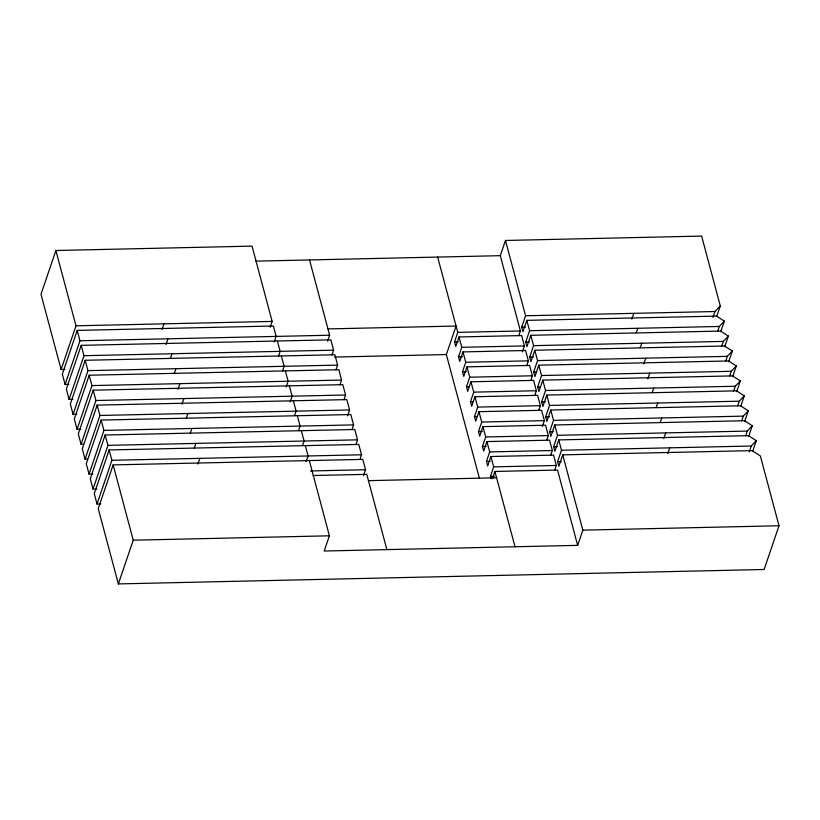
<?xml version="1.0" encoding="UTF-8"?>
<svg xmlns="http://www.w3.org/2000/svg" width="820" height="820" viewBox="0 0 820 820"><rect width="100%" height="100%" fill="white"/><g stroke="black" fill="none" stroke-linecap="round" stroke-linejoin="round"><path stroke-width="1.23" d="M270.221 327.129L272.158 321.419L252.047 246.123L55.883 250.51L41 294.236L61.11 369.533L64.934 369.441M61.11 369.533L75.993 325.806L55.883 250.51M274.208 342.073L276.145 336.364L273.388 326.022L77.224 330.398L62.33 374.125L65.098 384.477L68.921 384.385M65.098 384.477L79.981 340.751L77.224 330.398M331.997 354.927L333.617 350.171L330.849 339.829L81.211 345.343L66.328 389.069L69.085 399.412L72.908 399.33M69.085 399.412L83.978 355.695L81.211 345.343M335.985 369.871L337.604 365.115L334.847 354.773L85.198 360.287L70.315 404.014L73.082 414.356L76.906 414.274M73.082 414.356L87.965 370.64L85.198 360.287M339.982 384.816L341.602 380.06L338.834 369.717L89.195 375.232L74.302 418.958L77.07 429.301L80.893 429.219M77.07 429.301L91.953 385.584L89.195 375.232M343.969 399.76L345.589 395.004L342.821 384.662L93.183 390.176L78.3 433.903L81.057 444.245L83.609 444.194M81.057 444.245L95.94 400.519L93.183 390.176M347.557 415.894L349.576 409.949L346.819 399.606L97.17 405.121L82.287 448.847L85.054 459.19L87.596 459.138M85.054 459.19L99.937 415.463L97.17 405.121M351.954 429.649L353.574 424.893L350.806 414.551L101.167 420.065L86.274 463.792L89.042 474.134L92.865 474.052M89.042 474.134L103.925 430.408L101.167 420.065M355.941 444.594L357.561 439.838L354.793 429.495L105.155 435.01L90.272 478.736L93.029 489.079L96.852 488.997M93.029 489.079L107.912 445.352L105.155 435.01M359.929 459.538L361.548 454.782L358.791 444.44L109.142 449.954L94.259 493.681L97.026 504.023L100.85 503.941M97.026 504.023L111.909 460.297L109.142 449.954M363.516 475.672L365.546 469.727L362.778 459.384L113.139 464.899L98.246 508.625L118.357 583.922L764.117 569.49L779 525.764L760.355 455.94L752.114 450.621L562.725 454.854L558.84 466.262L557.62 461.66L561.495 450.252L558.738 439.909L748.496 435.666L756.286 440.699L752.668 451.338M162.011 329.537L163.949 323.838M165.999 344.482L167.946 338.783M170.386 358.289L171.933 353.728M174.373 373.233L175.921 368.672M177.971 389.315L179.918 383.616M118.357 583.922L133.24 540.195L113.139 464.899M181.968 404.26L183.905 398.561M186.345 418.067L187.893 413.505M190.332 433.011L191.89 428.45M194.33 447.956L195.877 443.394M197.927 464.038L199.865 458.339M278.585 355.87L280.143 351.308L277.375 340.966M282.572 370.814L284.13 366.253L281.362 355.911M286.18 386.896L288.117 381.197L285.36 370.855M290.167 401.841L292.115 396.142L289.347 385.8M294.544 415.648L296.102 411.086L293.334 400.744M327.6 341.171L329.63 335.226L309.519 259.94M298.541 430.592L300.089 426.031L297.332 415.678M302.529 445.537L304.087 440.976L301.319 430.623M306.137 461.619L308.074 455.92L305.306 445.567M309.304 460.512L329.404 535.808L324.228 551.019L577.659 545.361L582.835 530.15L562.725 454.854M479.31 477.927L446.367 354.558L456.074 326.042L327.938 328.912M522.371 351.852L524.4 345.917L521.633 335.564L458.985 336.969L455.756 346.47L454.526 341.868L457.765 332.366L437.654 257.07M526.768 365.607L528.387 360.851L525.62 350.509L462.982 351.913L459.743 361.415L458.513 356.813L461.752 347.311L458.985 336.969M518.793 335.718L520.403 330.972L500.302 255.676L505.479 240.465L701.643 236.078L720.288 305.901L716.67 316.54M530.755 380.552L532.375 375.796L529.617 365.453L466.969 366.858L463.73 376.359L462.511 371.757L465.739 362.255L462.982 351.913M534.753 395.496L536.372 390.74L533.605 380.398L470.957 381.802L467.728 391.304L466.498 386.702L469.737 377.2L466.969 366.858M538.74 410.441L540.359 405.685L537.592 395.342L474.954 396.747L471.715 406.248L470.485 401.646L473.724 392.144L470.957 381.802M542.327 426.574L544.347 420.629L541.589 410.287L478.941 411.681L475.702 421.193L474.483 416.591L477.711 407.089L474.954 396.747M546.725 440.33L548.344 435.574L545.577 425.231L482.929 426.625L479.7 436.137L478.47 431.535L481.709 422.033L478.941 411.681M720.739 331.782L724.357 321.153L716.567 316.12L526.809 320.353L522.924 331.762L521.704 327.17L525.579 315.761L505.479 240.465M550.712 455.274L552.332 450.518L549.564 440.176L486.926 441.57L483.687 451.082L482.457 446.48L485.696 436.978L482.929 426.625M724.726 346.727L728.355 336.087L720.565 331.065L530.806 335.298L526.922 346.706L525.692 342.114L529.576 330.706L526.809 320.353M554.699 470.219L556.319 465.463L553.561 455.12L490.913 456.514L487.674 466.026L486.455 461.424L489.683 451.922L486.926 441.57M728.724 361.671L732.342 351.032L724.552 346.009L534.794 350.242L530.909 361.651L529.679 357.059L533.564 345.651L530.806 335.298M491.057 478.665L490.442 476.369L493.681 466.867L490.913 456.514M492.482 478.593L494.901 471.459L557.549 470.065L577.659 545.361M732.711 376.616L736.329 365.976L728.539 360.954L538.781 365.187L534.896 376.595L533.676 371.993L537.551 360.595L534.794 350.242M736.698 391.56L740.316 380.921L732.537 375.898L542.778 380.131L538.894 391.54L537.664 386.937L541.548 375.539L538.781 365.187M740.696 406.505L744.314 395.865L736.524 390.843L546.766 395.076L542.881 406.484L541.651 401.882L545.536 390.484L542.778 380.131M744.683 421.449L748.301 410.81L740.511 405.787L550.753 410.02L546.868 421.429L545.649 416.827L549.523 405.428L546.766 395.076M748.67 436.394L752.288 425.754L744.509 420.721L554.75 424.965L550.866 436.373L549.636 431.771L553.52 420.363L550.753 410.02M558.738 439.909L554.853 451.318L553.623 446.715L557.508 435.307L554.75 424.965M631.851 319.041L633.788 313.342M636.228 332.848L637.775 328.287M640.215 347.793L641.773 343.231M643.823 363.875L645.76 358.176M647.81 378.819L649.747 373.12M652.187 392.626L653.745 388.065M656.174 407.571L657.732 403.009M660.172 422.515L661.72 417.954M663.769 438.597L665.717 432.898M712.959 317.432L714.968 311.528L720.288 305.901M667.767 453.542L669.704 447.843M717.726 331.188L719.335 326.462L724.357 321.153M721.713 346.132L723.322 341.407L728.355 336.087M725.71 361.077L727.319 356.351L732.342 351.032M729.697 376.021L731.307 371.296L736.329 365.976M733.685 390.966L735.294 386.24L740.316 380.921M737.682 405.91L739.291 401.185L744.314 395.865M741.669 420.855L743.279 416.13L748.301 410.81M745.657 435.799L747.266 431.074L752.288 425.754M749.244 451.922L751.264 446.018L756.286 440.699M255.819 261.139L500.302 255.676M75.993 325.806L272.158 321.419M525.579 315.761L714.968 311.528M521.704 327.17L525.518 327.077M79.981 340.751L329.63 335.226M457.765 332.366L520.403 330.972M529.576 330.706L719.335 326.462M454.526 341.868L458.359 341.786M525.692 342.114L529.515 342.022M83.978 355.695L333.617 350.171M461.752 347.311L524.4 345.917M533.564 345.651L723.322 341.407M334.724 357.059L446.367 354.558M458.513 356.813L462.347 356.731M529.679 357.059L533.502 356.966M87.965 370.64L337.604 365.115M465.739 362.255L528.387 360.851M537.551 360.595L727.319 356.351M462.511 371.757L466.344 371.675M533.676 371.993L536.218 371.942M91.953 385.584L341.602 380.06M469.737 377.2L532.375 375.796M541.548 375.539L731.307 371.296M466.498 386.702L469.05 386.651M537.664 386.937L540.206 386.886M95.94 400.519L345.589 395.004M473.724 392.144L536.372 390.74M545.536 390.484L735.294 386.24M470.485 401.646L473.048 401.595M541.651 401.882L545.474 401.8M99.937 415.463L349.576 409.949M477.711 407.089L540.359 405.685M549.523 405.428L739.291 401.185M474.483 416.591L477.035 416.539M545.649 416.827L549.461 416.744M103.925 430.408L353.574 424.893M481.709 422.033L544.347 420.629M553.52 420.363L743.279 416.13M478.47 431.535L482.303 431.453M549.636 431.771L553.459 431.689M107.912 445.352L357.561 439.838M485.696 436.978L548.344 435.574M557.508 435.307L747.266 431.074M482.457 446.48L486.291 446.398M553.623 446.715L557.446 446.633M111.909 460.297L361.548 454.782M489.683 451.922L552.332 450.518M561.495 450.252L751.264 446.018M486.455 461.424L490.288 461.342M557.62 461.66L561.433 461.578M310.565 470.957L365.546 469.727M493.681 466.867L556.319 465.463M313.076 475.528L366.765 474.329L386.876 549.615M490.442 476.369L494.275 476.287M368.457 480.643L496.592 477.783M133.24 540.195L329.404 535.808M582.835 530.15L779 525.764M494.901 471.459L515.011 546.755"/></g></svg>
